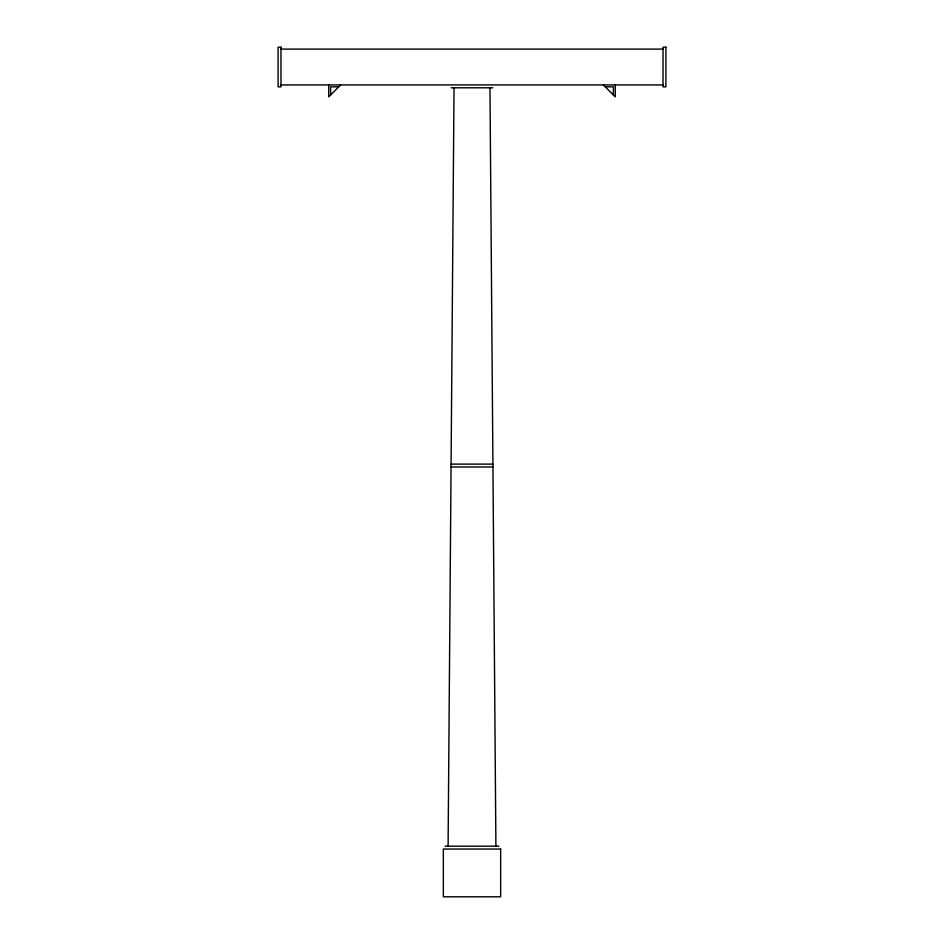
<?xml version="1.0" encoding="UTF-8"?>
<svg xmlns="http://www.w3.org/2000/svg" width="944" height="944" viewBox="0 0 944 944"><rect width="100%" height="100%" fill="white"/><g stroke="black" fill="none" stroke-linecap="round" stroke-linejoin="round"><path stroke-width="1.42" d="M448.093 846.095L454.029 87.875M340.666 84.925L328.724 96.866L328.724 84.925M280.97 49.112L663.03 49.112M280.97 84.925L663.03 84.925M338.754 86.836L330.636 86.836L330.636 94.955M605.246 86.836L613.364 86.836L613.364 94.955M451.185 87.792L492.815 87.792M451.09 464.118L492.91 464.118M451.09 466.985L492.91 466.985M445.108 846.178L498.892 846.178M603.334 84.925L615.276 96.866L615.276 84.925M489.971 87.875L495.907 846.095M280.97 47.2L278.102 47.2L278.102 86.836L280.97 86.836L280.97 47.2M665.898 47.2L663.03 47.2L663.03 86.836L665.898 86.836L665.898 47.2M500.65 849.045L443.35 849.045L443.35 896.8L500.65 896.8L500.65 849.045"/></g></svg>
